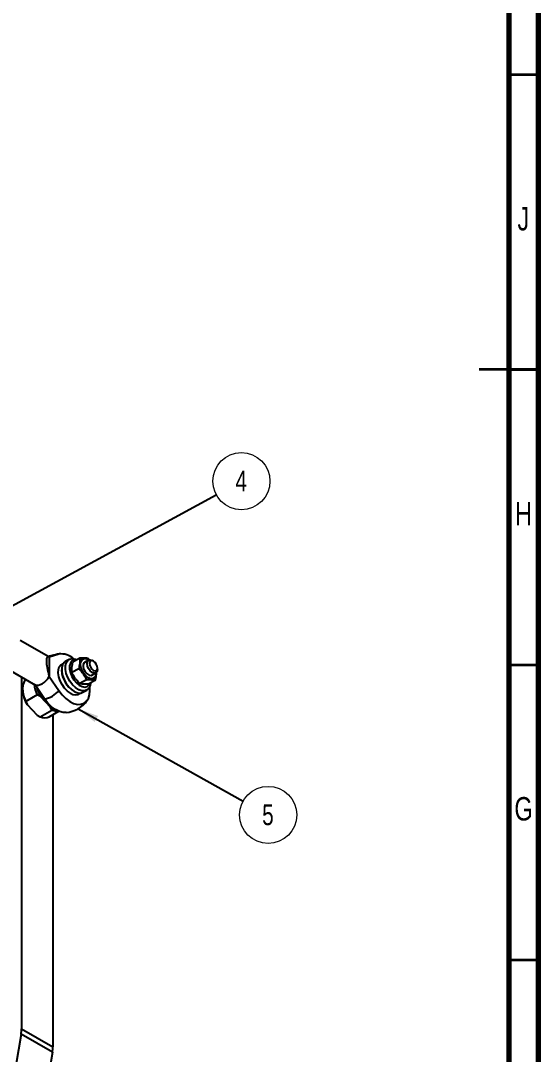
# Model space of a CAD drawing. Header units: millimetres. Extents: x 15 to 1184, y 5 to 836.
# Drawn here: x 1096.3 to 1184, y 304.5 to 479.6 of the extents above; entities that cross this region are included whole.
import ezdxf

# ---------------------------------------------------------------- set-up
doc = ezdxf.new("R2010")
doc.units = ezdxf.units.MM
doc.styles.add('SLDTEXTSTYLE1', font='TXT', dxfattribs={"width": 0.75})
doc.dimstyles.new('SLDDIMSTYLE1', dxfattribs={"dimtxt": 0.18, "dimasz": 3.556, "dimexe": 0, "dimexo": 0.0625, "dimgap": 0, "dimtad": 0, "dimtih": 1, "dimtoh": 1, "dimdec": 0, "dimrnd": 1e-09, "dimzin": 0, "dimdsep": 46, "dimtxsty": 'Standard', "dimsah": 1, "dimcen": 0.09, "dimadec": 0, "dimazin": 0, "dimtfac": 3.556, "dimtdec": 0, "dimtofl": 0, "dimtmove": 0, "dimatfit": 3, "dimfxl": 1, "dimfrac": 2, "dimtolj": 1, "dimtzin": 0, "dimarcsym": 0})

# ---------------------------------------------------------------- blocks, each defined once
blk = doc.blocks.new('SW_NOTE_0_11')
at = {"color": 0, "linetype": 'Continuous', "lineweight": 0}
blk.add_circle((4.25, 2.31), 4.84, dxfattribs=at)
at = {"color": 0, "linetype": 'Continuous', "lineweight": 0, "insert": (4.22, 4.09), "char_height": 3.5, "attachment_point": 2, "style": 'SLDTEXTSTYLE1'}
blk.add_mtext('4', dxfattribs=at)
blk = doc.blocks.new('SW_NOTE_0_12')
at = {"color": 0, "linetype": 'Continuous', "lineweight": 0}
blk.add_circle((4.23, -2.36), 4.84, dxfattribs=at)
at = {"color": 0, "linetype": 'Continuous', "lineweight": 0, "insert": (4.19, -0.58), "char_height": 3.5, "attachment_point": 2, "style": 'SLDTEXTSTYLE1'}
blk.add_mtext('5', dxfattribs=at)

msp = doc.modelspace()

# ---------------------------------------------------------------- linework, layer by layer
at = {"color": 7, "linetype": 'Continuous', "lineweight": 70}
for p, q in [((1184, 836), (1184, 5)), ((1179, 831), (1179, 10))]:
    msp.add_line(p, q, dxfattribs=at)
at = {"color": 7, "linetype": 'Continuous', "lineweight": 35}
for p, q in [((1179, 470.5), (1184, 470.5)), ((1184.001, 420.5), (1173.999, 420.5)), ((1179, 420.5), (1184, 420.5)), ((1179, 370.5), (1184, 370.5)), ((1179, 320.5), (1184, 320.5))]:
    msp.add_line(p, q, dxfattribs=at)
at = {"color": 7, "linetype": 'Continuous', "lineweight": 25}
for p, q in [((1101.0327, 371.8052), (1096.1924, 374.5995)), ((1102.3513, 372.2262), (1100.8924, 371.8862)), ((1102.7153, 372.28), (1101.1138, 371.7484)), ((1101.1138, 371.7484), (1101.1138, 368.4798)), ((1104.4612, 371.3835), (1103.8248, 371.0162)), ((1106.278, 371.6016), (1105.1209, 370.9336)), ((1106.6642, 371.3114), (1106.278, 371.6016)), ((1107.9416, 371.3102), (1107.769, 371.5099)), ((1093.8924, 369.8629), (1098.4069, 367.2567)), ((1103.2033, 369.6426), (1103.2033, 369.561)), ((1106.1092, 369.8234), (1104.9521, 369.1554)), ((1107.1039, 370.8885), (1107.0131, 370.818)), ((1107.7756, 371.2763), (1107.1039, 370.8885)), ((1108.6128, 371.0918), (1108.4007, 371.2143)), ((1109.2844, 369.6834), (1109.2844, 369.9284)), ((1096.4151, 368.4066), (1096.4151, 308.7943)), ((1101.1138, 368.4798), (1102.7153, 366.0992)), ((1107.4315, 367.9535), (1106.2744, 367.2855)), ((1108.9225, 367.8618), (1107.7654, 367.1938)), ((1108.3538, 368.7233), (1109.0255, 369.1111)), ((1108.9225, 367.8618), (1108.7934, 368.3004)), ((1096.5919, 366.4382), (1096.5919, 366.2341)), ((1100.3111, 364.7113), (1098.7097, 367.0919)), ((1106.8245, 365.8199), (1107.4609, 366.1872)), ((1099.0879, 365.3731), (1097.1434, 364.2505)), ((1099.6384, 365.0811), (1099.0879, 365.3731)), ((1101.3363, 363.2909), (1099.6384, 365.0811)), ((1105.2536, 366.0094), (1105.3243, 365.9686)), ((1097.1434, 364.2505), (1097.3403, 363.7544)), ((1097.3403, 363.7544), (1099.0382, 361.9642)), ((1099.5886, 361.6722), (1101.5332, 362.7948)), ((1101.5332, 362.7948), (1101.3363, 363.2909)), ((1099.0382, 361.9642), (1099.5886, 361.6722)), ((1099.0663, 361.9477), (1099.0778, 361.9411)), ((1101.1184, 361.6598), (1102.7404, 362.5962)), ((1101.7184, 362.0062), (1101.7184, 305.7328)), ((1096.4151, 308.7943), (1101.7184, 305.7328)), ((1096.3366, 307.8935), (1091.1903, 277.1895)), ((1101.6399, 304.832), (1096.3366, 307.8935)), ((1101.6399, 304.832), (1096.4936, 274.128))]:
    msp.add_line(p, q, dxfattribs=at)
at = {"color": 8, "linetype": 'Continuous', "lineweight": 25, "flags": 128}
msp.add_lwpolyline([(1102.7153, 372.28), (1102.4266, 372.2425), (1102.3513, 372.2262)], dxfattribs=at)
at = {"color": 7, "linetype": 'Continuous', "lineweight": 25, "flags": 128}
for points in [[(1108.0759, 367.373), (1108.0157, 366.9901), (1107.82, 366.5321), (1107.5074, 366.2158), (1107.0977, 366.0609), (1106.6166, 366.0772), (1106.0942, 366.2637), (1105.5635, 366.6086), (1105.0578, 367.0903), (1104.6089, 367.6785), (1104.2449, 368.3363), (1103.9887, 369.0222), (1103.8564, 369.6933), (1103.8564, 370.3074), (1103.9887, 370.8258), (1104.2449, 371.216), (1104.6089, 371.4535), (1105.0578, 371.5233), (1105.5635, 371.4211), (1105.7956, 371.3231)], [(1104.6882, 365.6591), (1104.1732, 366.0315), (1103.6905, 366.5309), (1103.2705, 367.1257), (1102.9396, 367.7786), (1102.7186, 368.4487), (1102.6213, 369.0937), (1102.6539, 369.6732), (1102.8143, 370.1507), (1103.0925, 370.4963), (1103.4709, 370.6882), (1103.4783, 370.6901)], [(1103.8248, 371.0162), (1103.6085, 370.8486), (1103.3523, 370.4584), (1103.2201, 369.94), (1103.2201, 369.3259), (1103.3523, 368.6549), (1103.6085, 367.9689), (1103.9725, 367.3111), (1104.4214, 366.7229), (1104.9271, 366.2412), (1105.4578, 365.8963), (1105.9802, 365.7099), (1106.4613, 365.6935), (1106.8245, 365.8199)], [(1105.6867, 371.2602), (1105.2952, 371.2457), (1104.9433, 371.0694), (1104.6932, 370.7388), (1104.5633, 370.2785), (1104.5633, 369.7225), (1104.6932, 369.1122), (1104.9433, 368.4928), (1105.2952, 367.9103), (1105.7226, 367.4078), (1106.194, 367.0225), (1106.6743, 366.7832), (1107.1279, 366.7075), (1107.5212, 366.801), (1107.825, 367.0569), (1107.967, 367.3102)], [(1108.7934, 368.3004), (1108.5029, 368.1318), (1108.1366, 368.1271), (1107.7304, 368.2867), (1107.324, 368.5951), (1106.9573, 369.0219), (1106.6661, 369.5255), (1106.4789, 370.0566), (1106.414, 370.5631), (1106.4779, 370.9955), (1106.6642, 371.3114)], [(1107.0131, 370.818), (1106.8691, 370.5393), (1106.856, 370.1489), (1106.9757, 369.7063), (1107.2101, 369.2789), (1107.5235, 368.9317), (1107.8681, 368.7176), (1108.1915, 368.6691), (1108.3538, 368.7233)], [(1109.2844, 369.6834), (1109.2175, 369.3324), (1109.0261, 369.1115), (1108.7395, 369.0554), (1108.4014, 369.1726), (1108.063, 369.4452), (1107.7761, 369.8318), (1107.5843, 370.2735), (1107.5167, 370.703), (1107.5837, 371.055), (1107.775, 371.2759), (1108.0616, 371.332), (1108.3998, 371.2148), (1108.4007, 371.2143)], [(1108.8692, 370.885), (1108.6121, 371.0922), (1108.3551, 371.1813), (1108.1373, 371.1386), (1107.9918, 370.9708), (1107.9409, 370.7032), (1107.9923, 370.3768), (1108.1381, 370.0411), (1108.3562, 369.7473), (1108.6133, 369.5401), (1108.8703, 369.451), (1109.0881, 369.4937), (1109.2335, 369.6615), (1109.2844, 369.9291), (1109.2331, 370.2555), (1109.0873, 370.5912), (1108.8692, 370.885)], [(1097.1413, 367.9873), (1096.9271, 367.7349), (1096.6917, 367.2129), (1096.5942, 366.5663), (1096.6399, 365.8301), (1096.8263, 365.044), (1097.1434, 364.2505)], [(1098.7097, 367.0919), (1098.9761, 367.0279), (1099.2714, 367.0378), (1099.5866, 367.1213), (1099.9117, 367.2759), (1100.2369, 367.4968), (1100.5521, 367.7771), (1100.8474, 368.1082), (1101.1138, 368.4798)], [(1102.7153, 366.0992), (1103.2879, 365.3766), (1103.9168, 364.7613), (1104.5765, 364.2778), (1105.2407, 363.9456), (1105.8828, 363.7779), (1106.477, 363.7815), (1106.9995, 363.9562), (1107.4293, 364.2951), (1107.7493, 364.7845), (1107.9465, 365.4048), (1108.0132, 366.1312), (1107.9635, 366.8209)], [(1103.9557, 362.3788), (1103.4786, 362.39), (1102.8366, 362.5577), (1102.1723, 362.8899), (1101.5126, 363.3734), (1100.8838, 363.9887), (1100.3111, 364.7113)], [(1101.3363, 363.2909), (1101.9208, 363.0263), (1101.9952, 363.0045)], [(1102.6561, 362.6326), (1102.1309, 362.6238), (1101.5332, 362.7948)]]:
    msp.add_lwpolyline(points, dxfattribs=at)
at = {"color": 7, "linetype": 'Continuous', "lineweight": 25}
for centre, radius, start, end in [((1103.4862, 367.3567), 5, 95.388253, 103.118962), ((1103.1533, 369.1592), 3.1514, 48.018568, 97.990208), ((1107.2113, 370.5524), 0.9357, 51.59018, 125.782542), ((1107.5932, 369.7276), 4.393, 182.173872, 237.820752), ((1107.8725, 369.0274), 1.1734, 321.711449, 4.584563), ((1101.5517, 366.3783), 4.962, 181.664982, 211.923815), ((1103.8819, 367.7668), 5.3584, 186.364092, 206.534053), ((1104.4278, 367.9414), 5.5786, 193.965694, 210.845723), ((1104.1517, 367.7362), 4.9484, 206.526232, 226.535613), ((1099.7294, 368.4951), 3.8283, 278.739589, 321.255035), ((1103.4862, 367.3567), 5, 275.388253, 324.60637), ((1105.5139, 366.7023), 1.3305, 231.640205, 309.985473), ((1100.3657, 363.1667), 1.6844, 242.525819, 296.539873), ((1090.9501, 308.8167), 5.465, 350.275462, 359.765594), ((1096.2534, 305.7551), 5.465, 350.275462, 359.765594)]:
    msp.add_arc(centre, radius, start, end, dxfattribs=at)
for major_axis, ratio, start_param, end_param in [((-1.1457, 3.6223), 0.20193794, 5.98472653, 7.71805539), ((5.0581, -0.9468), 0.41077883, 4.00381211, 4.08499711)]:
    msp.add_ellipse((1101.9938, 368.2182), major_axis=major_axis, ratio=ratio, start_param=start_param, end_param=end_param, dxfattribs=at)
for points, knots in [([(1106.278, 371.6016), (1106.2895, 371.4447), (1106.3112, 371.1484), (1106.2753, 370.5614), (1106.1734, 370.1086), (1106.1092, 369.8234)], [0, 0, 0, 0, 0.29427594, 0.55552184, 1, 1, 1, 1]), ([(1107.769, 371.5099), (1107.6518, 371.5349), (1107.4307, 371.5822), (1106.9492, 371.6252), (1106.5374, 371.6107), (1106.278, 371.6016)], [0, 0, 0, 0, 0.29427594, 0.55552184, 1, 1, 1, 1]), ([(1104.9521, 369.1554), (1104.9406, 369.3123), (1104.9189, 369.6085), (1104.9548, 370.1956), (1105.0567, 370.6484), (1105.1209, 370.9336)], [0, 0, 0, 0, 0.29427594, 0.55552184, 1, 1, 1, 1]), ([(1106.1092, 369.8234), (1106.2658, 369.6575), (1106.5615, 369.3445), (1107.0279, 368.7265), (1107.2755, 368.2522), (1107.4315, 367.9535)], [0, 0, 0, 0, 0.29427594, 0.55552184, 1, 1, 1, 1]), ([(1106.2744, 367.2855), (1106.1178, 367.4513), (1105.8221, 367.7644), (1105.3557, 368.3823), (1105.1081, 368.8567), (1104.9521, 369.1554)], [0, 0, 0, 0, 0.29427594, 0.55552184, 1, 1, 1, 1]), ([(1107.4315, 367.9535), (1107.6045, 367.9607), (1107.9312, 367.9743), (1108.4545, 367.9555), (1108.7416, 367.898), (1108.9225, 367.8618)], [0, 0, 0, 0, 0.29427594, 0.55552184, 1, 1, 1, 1]), ([(1108.9225, 367.8618), (1108.9662, 368.0505), (1109.0486, 368.4068), (1109.1138, 368.861), (1109.103, 369.1008), (1109.0986, 369.1984)], [0, 0, 0, 0, 0.40059822, 0.75623262, 1, 1, 1, 1]), ([(1107.7654, 367.1938), (1107.5924, 367.1866), (1107.2657, 367.173), (1106.7425, 367.1918), (1106.4553, 367.2493), (1106.2744, 367.2855)], [0, 0, 0, 0, 0.29427594, 0.55552184, 1, 1, 1, 1])]:
    msp.add_open_spline(points, degree=3, knots=knots, dxfattribs=at)

# ---------------------------------------------------------------- block references
at = {"color": 7, "linetype": 'Continuous', "lineweight": 0}
for name, p in [('SW_NOTE_0_11', (1129.419, 399.2928)), ('SW_NOTE_0_12', (1133.9808, 347.3911))]:
    msp.add_blockref(name, p, dxfattribs=at)

# ---------------------------------------------------------------- texts
at = {"color": 7, "linetype": 'Continuous', "lineweight": 0, "char_height": 3.9688, "attachment_point": 2, "style": 'SLDTEXTSTYLE1'}
for s, insert in [('J', (1181.4651, 448.0602)), ('H', (1181.4904, 398.0602)), ('G', (1181.4867, 348.0602))]:
    msp.add_mtext(s, dxfattribs=dict(at, insert=insert))

# ---------------------------------------------------------------- leaders
at = {"color": 7, "linetype": 'Continuous', "lineweight": 0}
for points in [[(1087.6857, 376.6041), (1129.419, 399.2928)], [(1105.986, 363.0264), (1133.9808, 347.3911)]]:
    msp.add_leader(points, dimstyle='SLDDIMSTYLE1', dxfattribs=at)

doc.saveas('drawing.dxf')
